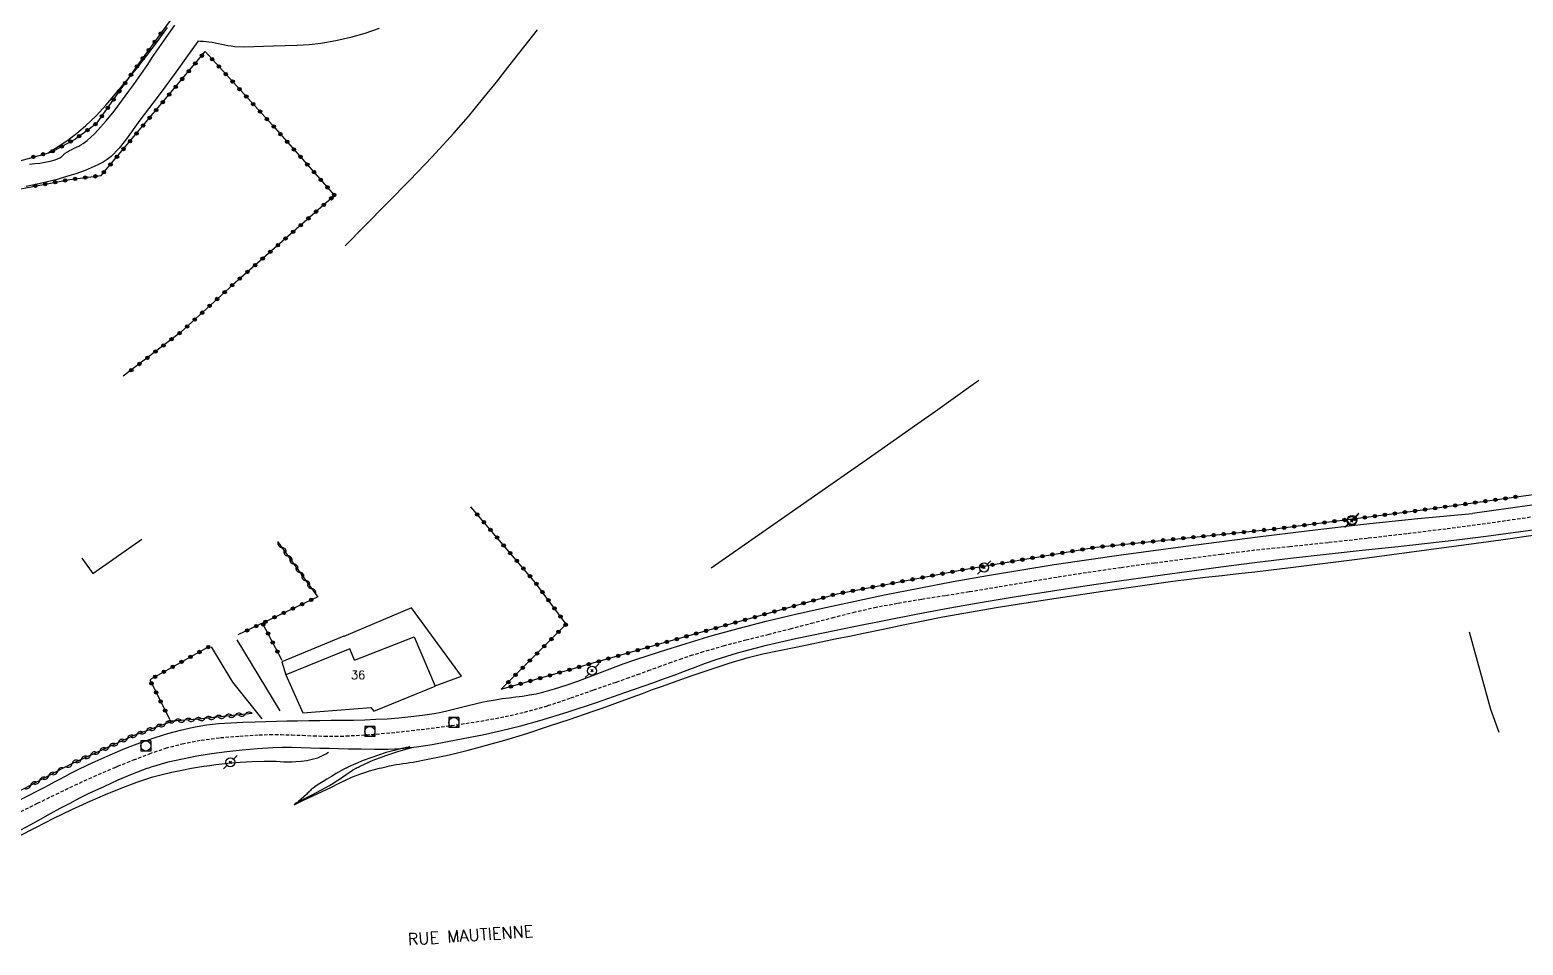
# Model space of a CAD drawing. Header units: millimetres. Extents: x 172000 to 173000, y 134000 to 135000.
# Drawn here: x 172559.2 to 172780, y 134644.9 to 134780.1 of the extents above; entities that cross this region are included whole.
import ezdxf
from ezdxf.enums import TextEntityAlignment as Align

# ---------------------------------------------------------------- set-up
doc = ezdxf.new("R2010")
doc.units = ezdxf.units.MM
doc.linetypes.add('DASHED', pattern=[0.75, 0.5, -0.25])
doc.layers.get('0').update_dxf_attribs({"linetype": 'CONTINUOUS'})
for name, color, linetype in [('W0001', 6, 'DASHED'), ('W0008', 7, 'CONTINUOUS'), ('W0017', 7, 'CONTINUOUS'), ('W0071', 7, 'CONTINUOUS'), ('W0101', 7, 'CONTINUOUS'), ('W0104', 1, 'CONTINUOUS'), ('W0211', 2, 'CONTINUOUS'), ('W0214', 2, 'CONTINUOUS'), ('W0310', 3, 'CONTINUOUS'), ('W0323', 7, 'CONTINUOUS'), ('W0330', 7, 'CONTINUOUS'), ('W0420', 7, 'CONTINUOUS'), ('W0473', 7, 'CONTINUOUS'), ('W0515', 5, 'CONTINUOUS'), ('W0989', 7, 'CONTINUOUS'), ('W0991', 7, 'CONTINUOUS')]:
    doc.layers.add(name, color=color, linetype=linetype)
doc.styles.get("Standard").update_dxf_attribs({"font": 'romans.shx', "width": 0.85})

# ---------------------------------------------------------------- blocks, each defined once
blk = doc.blocks.new('T473')
for p, q in [((-0.166667, 0.166667), (0.166667, -0.166667)), ((-0.166667, -0.166667), (0.166667, 0.166667)), ((0.500001, 0.500001), (1.000002, 1.000002)), ((-1.000002, -1.000002), (-0.500001, -0.500001))]:
    blk.add_line(p, q)
blk.add_ellipse((0, 0), major_axis=(0.471405, 0.471405), ratio=1, start_param=5.4977871438, end_param=11.780972451)
blk = doc.blocks.new('T420')
for p, q in [((0.75, 0.75), (-0.75, 0.75)), ((-0.75, 0.75), (-0.75, -0.75)), ((0.75, 0.75), (0.75, -0.75)), ((0.75, -0.75), (-0.75, -0.75))]:
    blk.add_line(p, q)
blk.add_ellipse((0, 0), major_axis=(-0.53, 0.53), ratio=1, start_param=3.926991, end_param=10.210176)
blk = doc.blocks.new('t323o')
at = {"color": 0, "linetype": 'Continuous'}
for radius in [0.25, 0.15]:
    blk.add_circle((0, 0), radius, dxfattribs=at)
blk = doc.blocks.new('t310o')
at = {"color": 0, "linetype": 'Continuous'}
for centre, start, end in [((-0.5, 0.38), 216.8699, 323.1304), ((0.5, -0.37), 36.8699, 143.1303)]:
    blk.add_arc(centre, 0.625, start, end, dxfattribs=at)

msp = doc.modelspace()

# ---------------------------------------------------------------- linework, layer by layer
at = {"layer": 'W0001'}
for points in [[(172571.51, 134671), (172571.7, 134671.08), (172571.88, 134671.15), (172572.07, 134671.23), (172572.25, 134671.3), (172574.58, 134672.24), (172576.93, 134673.15), (172579.32, 134673.97), (172581.75, 134674.62), (172584.57, 134675.16), (172587.42, 134675.53), (172590.28, 134675.76), (172593.13, 134675.93), (172594.74, 134675.98), (172596.35, 134675.98), (172597.96, 134675.93), (172599.57, 134675.87), (172601.18, 134675.8), (172602.79, 134675.75), (172604.4, 134675.74), (172606.01, 134675.78), (172609.71, 134676), (172613.41, 134676.32), (172617.1, 134676.74), (172620.78, 134677.22), (172623.69, 134677.63), (172626.61, 134678.1), (172629.51, 134678.64), (172632.39, 134679.29), (172635.83, 134680.26), (172639.23, 134681.39), (172642.6, 134682.58), (172645.96, 134683.75), (172647.54, 134684.3), (172649.1, 134684.86), (172650.67, 134685.43), (172652.23, 134686), (172653.79, 134686.57), (172655.37, 134687.12), (172656.94, 134687.65), (172658.53, 134688.16), (172661.8, 134689.1), (172665.09, 134689.96), (172668.39, 134690.79), (172671.68, 134691.62), (172674.78, 134692.43), (172677.87, 134693.25), (172680.98, 134694.04), (172684.1, 134694.75), (172687.6, 134695.42), (172691.12, 134696.01), (172694.65, 134696.55), (172698.17, 134697.11), (172702.54, 134697.84), (172706.91, 134698.57), (172711.28, 134699.29), (172715.65, 134699.97), (172720.58, 134700.69), (172725.51, 134701.36), (172730.44, 134702), (172735.38, 134702.63), (172740.6, 134703.29), (172745.46, 134703.78), (172751.3, 134704.39), (172757.13, 134705.03), (172762.95, 134705.71), (172768.78, 134706.42), (172773.21, 134707.01), (172777.63, 134707.63), (172782.05, 134708.27)], [(172556.58, 134663.94), (172560.39, 134665.83), (172563.14, 134667.18), (172565.91, 134668.51), (172568.69, 134669.79), (172571.51, 134671)]]:
    msp.add_lwpolyline(points, dxfattribs=at)
at = {"layer": 'W0008'}
for points in [[(172566.78, 134671), (172567.31, 134671.26), (172567.84, 134671.52), (172568.38, 134671.77), (172568.91, 134672.01), (172571.1, 134672.98), (172573.3, 134673.91), (172575.53, 134674.78), (172577.79, 134675.56), (172579.66, 134676.13), (172581.54, 134676.63), (172583.45, 134677.06), (172585.37, 134677.41), (172587.16, 134677.62), (172588.95, 134677.74), (172590.75, 134677.81), (172592.55, 134677.88), (172594.12, 134677.93), (172595.69, 134677.97), (172597.26, 134678), (172598.83, 134678.03), (172600.49, 134678.06), (172602.14, 134678.08), (172603.79, 134678.09), (172605.45, 134678.11), (172607.1, 134678.13), (172608.75, 134678.17), (172610.41, 134678.24), (172612.06, 134678.33), (172613.81, 134678.47), (172615.56, 134678.64), (172617.31, 134678.86), (172619.04, 134679.12), (172620.06, 134679.31), (172621.07, 134679.53), (172622.07, 134679.77), (172623.07, 134680.02), (172624.07, 134680.27), (172625.07, 134680.52), (172626.07, 134680.75), (172627.08, 134680.96), (172628.08, 134681.14), (172629.08, 134681.29), (172630.09, 134681.42), (172631.1, 134681.54), (172632.1, 134681.68), (172633.11, 134681.83), (172634.11, 134682.01), (172635.1, 134682.24), (172636.83, 134682.72), (172638.55, 134683.27), (172640.25, 134683.88), (172641.93, 134684.52), (172643.61, 134685.17), (172645.28, 134685.81), (172646.97, 134686.44), (172648.67, 134687.02), (172652.47, 134688.25), (172656.28, 134689.45), (172660.11, 134690.6), (172663.96, 134691.67), (172668.1, 134692.74), (172672.25, 134693.72), (172676.41, 134694.64), (172680.58, 134695.54), (172685.62, 134696.61), (172690.67, 134697.63), (172695.73, 134698.6), (172700.81, 134699.5), (172710.68, 134701.09), (172720.58, 134702.54), (172730.49, 134703.88), (172740.41, 134705.16), (172748.42, 134706.14), (172756.44, 134707.05), (172764.47, 134707.89), (172772.51, 134708.67)], [(172783.79, 134710.2), (172778.15, 134709.43), (172772.51, 134708.67)], [(172761.52, 134703.78), (172765.87, 134704.26), (172770.22, 134704.78), (172774.57, 134705.32), (172778.91, 134705.88), (172785.18, 134706.74)], [(172576.59, 134671), (172576.84, 134671.09), (172577.09, 134671.17), (172577.34, 134671.25), (172577.6, 134671.33), (172579.69, 134671.93), (172581.82, 134672.41), (172583.95, 134672.82), (172586.1, 134673.17), (172588.35, 134673.49), (172590.62, 134673.75), (172592.89, 134673.94), (172595.16, 134674.07), (172596.55, 134674.11), (172597.94, 134674.11), (172599.34, 134674.09), (172600.73, 134674.04), (172602.12, 134673.99), (172603.51, 134673.95), (172604.9, 134673.91), (172606.29, 134673.89), (172608.24, 134673.87), (172610.19, 134673.83), (172612.15, 134673.84), (172614.1, 134673.94), (172616.42, 134674.19), (172618.72, 134674.53), (172621.01, 134674.94), (172623.29, 134675.38), (172626.15, 134675.96), (172628.99, 134676.59), (172631.82, 134677.28), (172634.63, 134678.04), (172638.85, 134679.33), (172643.03, 134680.74), (172647.19, 134682.2), (172651.36, 134683.65), (172652.92, 134684.21), (172654.48, 134684.78), (172656.04, 134685.36), (172657.59, 134685.94), (172659.15, 134686.52), (172660.72, 134687.07), (172662.3, 134687.59), (172663.89, 134688.07), (172668.15, 134689.2), (172672.45, 134690.17), (172676.77, 134691.05), (172681.08, 134691.93), (172685.8, 134692.9), (172690.54, 134693.82), (172695.28, 134694.71), (172700.02, 134695.55), (172705.08, 134696.39), (172710.15, 134697.19), (172715.22, 134697.95), (172720.29, 134698.7), (172725.29, 134699.41), (172730.29, 134700.1), (172735.3, 134700.77), (172740.31, 134701.4), (172745.61, 134702.04), (172750.91, 134702.65), (172756.21, 134703.23), (172761.52, 134703.78)], [(172541.63, 134654.23), (172545.35, 134655.93), (172549.07, 134657.63), (172552.78, 134659.37), (172556.45, 134661.17), (172557.92, 134661.93), (172559.38, 134662.71), (172560.83, 134663.5), (172562.28, 134664.3), (172563.73, 134665.09), (172565.19, 134665.87), (172566.66, 134666.62), (172568.14, 134667.35), (172570.22, 134668.33), (172572.31, 134669.29), (172574.43, 134670.19), (172576.59, 134671)], [(172547.28, 134660.86), (172550.59, 134662.6), (172553.91, 134664.33), (172557.23, 134666.05), (172560.56, 134667.76), (172561.34, 134668.17), (172562.11, 134668.57), (172562.89, 134668.98), (172563.66, 134669.39), (172564.44, 134669.8), (172565.22, 134670.21), (172566, 134670.61), (172566.78, 134671)]]:
    msp.add_lwpolyline(points, dxfattribs=at)
at = {"layer": 'W0017'}
for points in [[(172593.59, 134678.32), (172589.25, 134683.73), (172586.12, 134688.93)], [(172589.84, 134689.99), (172596.22, 134679.51)]]:
    msp.add_lwpolyline(points, dxfattribs=at)
at = {"layer": 'W0071'}
for points in [[(172559.21, 134760.26), (172559.97, 134760.34), (172560.72, 134760.43), (172561.48, 134760.55), (172562.24, 134760.7), (172562.99, 134760.92), (172563.7, 134761.22), (172563.82, 134761.29), (172563.92, 134761.36), (172564.02, 134761.45), (172564.11, 134761.54), (172564.2, 134761.63), (172564.29, 134761.72), (172564.39, 134761.81), (172564.49, 134761.89), (172564.8, 134762.09), (172565.13, 134762.27), (172565.46, 134762.44), (172565.8, 134762.61), (172566.14, 134762.77), (172566.47, 134762.94), (172566.8, 134763.13), (172567.11, 134763.33), (172567.7, 134763.78), (172568.26, 134764.26), (172568.8, 134764.77), (172569.32, 134765.3), (172570.54, 134766.68), (172571.69, 134768.11), (172572.79, 134769.57), (172573.89, 134771.05), (172574.6, 134772.02), (172575.3, 134773.01), (172575.99, 134774.01), (172576.67, 134775.01), (172577.35, 134776.01), (172578.03, 134777.01), (172578.72, 134778.01), (172579.41, 134779), (172580.68, 134780.79)], [(172610.88, 134780.31), (172608.77, 134779.57), (172606.63, 134778.97), (172604.46, 134778.49), (172602.27, 134778.1), (172600.52, 134777.9), (172598.76, 134777.8), (172597, 134777.75), (172595.25, 134777.7), (172593.81, 134777.64), (172592.37, 134777.58), (172590.93, 134777.56), (172589.48, 134777.62), (172589.01, 134777.68), (172588.53, 134777.75), (172588.06, 134777.84), (172587.59, 134777.95), (172587.12, 134778.05), (172586.65, 134778.15), (172586.18, 134778.24), (172585.7, 134778.31), (172585.29, 134778.35), (172584.88, 134778.39), (172584.47, 134778.41), (172584.06, 134778.42)], [(172584.06, 134778.39), (172583.2, 134777.17), (172582.33, 134775.95), (172581.45, 134774.74), (172580.57, 134773.53), (172579.33, 134771.83), (172578.08, 134770.13), (172576.81, 134768.44), (172575.53, 134766.77), (172574.53, 134765.4), (172573.54, 134763.99), (172572.47, 134762.64), (172571.26, 134761.41), (172570.69, 134760.96), (172570.07, 134760.56), (172569.42, 134760.22), (172568.77, 134759.9), (172567.44, 134759.33), (172566.07, 134758.84), (172564.69, 134758.42), (172563.3, 134758.02), (172561.01, 134757.45), (172558.69, 134756.97)], [(172607.48, 134671), (172607.65, 134671.1), (172607.83, 134671.19), (172608, 134671.28), (172608.18, 134671.37), (172610.01, 134672.19), (172611.87, 134672.91), (172613.78, 134673.54), (172615.71, 134674.05)], [(172598.4, 134665.8), (172599.71, 134666.43), (172601.01, 134667.08), (172602.29, 134667.77), (172603.56, 134668.47), (172604.06, 134668.77), (172604.55, 134669.09), (172605.03, 134669.41), (172605.51, 134669.74), (172605.99, 134670.07), (172606.48, 134670.39), (172606.97, 134670.71), (172607.48, 134671)]]:
    msp.add_lwpolyline(points, dxfattribs=at)
at = {"layer": 'W0101'}
for points in [[(172607.24, 134686.97), (172616.08, 134690.4), (172619.19, 134683.14)], [(172607.24, 134686.97), (172606.54, 134688.65), (172597.08, 134684.8)], [(172597.08, 134684.8), (172599.62, 134679.2)], [(172599.62, 134679.2), (172609.67, 134679.97), (172610.09, 134679.43), (172619.19, 134683.14)]]:
    msp.add_lwpolyline(points, dxfattribs=at)
at = {"layer": 'W0104'}
for points in [[(172623.05, 134684.61), (172615.68, 134694.72), (172605.68, 134690.47), (172605.68, 134690.5), (172596.51, 134686.72), (172597.11, 134684.8), (172597.08, 134684.8)], [(172619.19, 134683.17), (172623.05, 134684.61)], [(172619.19, 134683.14), (172619.19, 134683.17)]]:
    msp.add_lwpolyline(points, dxfattribs=at)
at = {"layer": 'W0211'}
for points in [[(172562.01, 134761.99), (172563.45, 134762.87), (172564.84, 134763.82), (172566.18, 134764.84), (172567.47, 134765.93), (172569.04, 134767.43), (172570.52, 134769.02), (172571.93, 134770.67), (172573.32, 134772.32), (172574.96, 134774.31), (172576.55, 134776.32), (172578.1, 134778.37), (172579.58, 134780.47)], [(172605.88, 134748.18), (172608.73, 134751.11), (172612.08, 134754.5), (172615.42, 134757.89), (172618.73, 134761.33), (172621.94, 134764.84), (172624.08, 134767.32), (172626.17, 134769.85), (172628.22, 134772.4), (172630.24, 134774.98), (172632.26, 134777.56), (172634.31, 134780.11)], [(172659.96, 134700.63), (172667.62, 134705.94), (172675.27, 134711.26), (172682.91, 134716.59), (172690.54, 134721.94), (172693.16, 134723.79), (172695.77, 134725.65), (172698.38, 134727.51), (172699.54, 134728.34)], [(172694.24, 134693.38), (172702.11, 134694.74), (172710, 134696), (172717.9, 134697.18), (172725.81, 134698.3), (172728.23, 134698.63), (172730.66, 134698.94), (172733.08, 134699.22), (172735.51, 134699.5), (172737.94, 134699.78), (172740.37, 134700.05), (172742.79, 134700.33), (172745.22, 134700.63), (172750.35, 134701.27), (172755.49, 134701.92), (172760.62, 134702.58), (172765.75, 134703.27), (172771.23, 134704.01), (172776.71, 134704.76), (172782.18, 134705.53)], [(172610.92, 134671), (172611.3, 134671.09), (172611.68, 134671.18), (172612.06, 134671.27), (172612.44, 134671.35), (172612.93, 134671.45), (172613.42, 134671.54), (172613.92, 134671.62), (172614.41, 134671.7), (172614.91, 134671.77), (172615.41, 134671.84), (172615.9, 134671.92), (172616.39, 134672.01), (172617.86, 134672.29), (172619.33, 134672.59), (172620.8, 134672.9), (172622.26, 134673.23), (172624.07, 134673.68), (172625.87, 134674.15), (172627.67, 134674.64), (172629.46, 134675.16), (172632.7, 134676.16), (172635.93, 134677.2), (172639.15, 134678.27), (172642.36, 134679.37), (172643.85, 134679.89), (172645.34, 134680.43), (172646.83, 134680.97), (172648.31, 134681.52), (172649.8, 134682.07), (172651.28, 134682.62), (172652.77, 134683.15), (172654.26, 134683.68), (172657.04, 134684.65), (172659.82, 134685.62), (172662.62, 134686.54), (172665.44, 134687.37), (172667.61, 134687.91), (172669.8, 134688.37), (172672, 134688.8), (172674.19, 134689.24), (172676.26, 134689.68), (172678.33, 134690.11), (172680.41, 134690.54), (172682.48, 134690.97), (172685.42, 134691.58), (172688.36, 134692.18), (172691.3, 134692.78), (172694.24, 134693.38)], [(172583.15, 134671), (172584.05, 134671.15), (172584.95, 134671.29), (172585.85, 134671.42), (172586.76, 134671.54), (172588.54, 134671.75), (172590.33, 134671.9), (172592.12, 134672), (172593.91, 134672.06), (172594.5, 134672.07), (172595.08, 134672.06), (172595.66, 134672.03), (172596.24, 134672), (172596.82, 134671.97), (172597.4, 134671.96), (172597.98, 134671.96), (172598.56, 134671.99), (172599.38, 134672.07), (172600.2, 134672.17), (172601.01, 134672.33), (172601.81, 134672.56), (172602.22, 134672.72), (172602.63, 134672.92), (172603.01, 134673.14), (172603.38, 134673.4)], [(172557.5, 134660.93), (172560.14, 134662.27), (172562.79, 134663.61), (172565.46, 134664.91), (172568.17, 134666.14), (172570.44, 134667.12), (172572.73, 134668.08), (172575.05, 134668.96), (172577.41, 134669.72), (172578.83, 134670.1), (172580.26, 134670.44), (172581.7, 134670.74), (172583.15, 134671)], [(172598.33, 134665.61), (172599.7, 134666.27), (172601.08, 134666.93), (172602.46, 134667.59), (172603.84, 134668.23), (172604.88, 134668.73), (172605.92, 134669.23), (172606.97, 134669.72), (172608.05, 134670.14), (172608.76, 134670.39), (172609.47, 134670.61), (172610.2, 134670.81), (172610.92, 134671)]]:
    msp.add_lwpolyline(points, dxfattribs=at)
at = {"layer": 'W0214'}
for points in [[(172615.43, 134674.17), (172614.26, 134673.92), (172613.1, 134673.63), (172611.94, 134673.31), (172610.8, 134672.95), (172609.65, 134672.55), (172608.51, 134672.13), (172607.38, 134671.66), (172606.28, 134671.16), (172606.2, 134671.12), (172606.12, 134671.08), (172606.04, 134671.04), (172605.96, 134671)], [(172605.96, 134671), (172605.24, 134670.62), (172604.53, 134670.21), (172603.83, 134669.79), (172603.13, 134669.37), (172602.62, 134669.06), (172602.1, 134668.74), (172601.6, 134668.42), (172601.11, 134668.06), (172600.98, 134667.96), (172600.86, 134667.85), (172600.74, 134667.73), (172600.62, 134667.62), (172600.5, 134667.5), (172600.39, 134667.38), (172600.27, 134667.27), (172600.15, 134667.15), (172599.75, 134666.79), (172599.36, 134666.43), (172598.96, 134666.07), (172598.56, 134665.71)]]:
    msp.add_lwpolyline(points, dxfattribs=at)
at = {"layer": 'W0310'}
for points in [[(172595.87, 134704.51), (172601.8, 134696.31)], [(172592.1, 134679.11), (172584.1, 134678.24), (172580.31, 134677.97), (172580.33, 134677.97), (172574.54, 134675.81), (172565.53, 134671.71), (172564.16, 134671)], [(172564.16, 134671), (172553.24, 134665.29), (172541.89, 134659.84)]]:
    msp.add_lwpolyline(points, dxfattribs=at)
at = {"layer": 'W0323'}
for points in [[(172521.65, 134753.16), (172537.76, 134756.89), (172550.14, 134758.99), (172557.43, 134760.68), (172562.38, 134762.05), (172565.87, 134763.93), (172569.22, 134766.38), (172575.34, 134775.1), (172581.35, 134783.3), (172585.14, 134789.6)], [(172511.52, 134747.33), (172527.22, 134750.5), (172541.66, 134753.38), (172555.78, 134756.25), (172565.16, 134757.99), (172569.8, 134758.58), (172585.18, 134776.89)], [(172585.18, 134776.89), (172595.1, 134766.04), (172604.3, 134755.65)], [(172604.3, 134755.65), (172589.24, 134742.44), (172581.58, 134735.45), (172573.05, 134728.92)], [(172628.93, 134682.67), (172653.72, 134689.76), (172678.6, 134696.79), (172697.31, 134700.36), (172716.85, 134703.67), (172742.91, 134706.33), (172764.46, 134709.07), (172791.78, 134712.89), (172821.55, 134717.29)], [(172634.02, 134698.41), (172624.43, 134709.65)], [(172628.93, 134682.67), (172638.53, 134692.29), (172634.02, 134698.41)], [(172601.8, 134696.34), (172590.02, 134690.73)], [(172596.54, 134686.91), (172593.64, 134692.45)], [(172585.88, 134689.06), (172576.97, 134684.08), (172579.93, 134678.19)]]:
    msp.add_lwpolyline(points, dxfattribs=at)
at = {"layer": 'W0330'}
msp.add_lwpolyline([(172772.05, 134691.14), (172775.2, 134679.76), (172776.42, 134676.32)], dxfattribs=at)
at = {"layer": 'W0515'}
for points in [[(172568.54, 134699.76), (172575.79, 134704.84)], [(172566.93, 134702.04), (172568.54, 134699.76)]]:
    msp.add_lwpolyline(points, dxfattribs=at)

# ---------------------------------------------------------------- block references
at = {"layer": 'W0310'}
for p, rotation in [((172596.53, 134703.61), 305.8511766409644), ((172597.4, 134702.39), 305.8511766409644), ((172598.28, 134701.18), 305.8511766409644), ((172599.16, 134699.96), 305.8511766409644), ((172600.04, 134698.74), 305.8511766409644), ((172600.92, 134697.53), 305.8511766409644), ((172577.87, 134677.05), 200.4551419096883), ((172579.28, 134677.58), 200.4551419096883), ((172580.65, 134677.99), 184.1296046180276), ((172582.15, 134678.1), 184.1296046180276), ((172583.64, 134678.21), 184.1296046180276), ((172585.14, 134678.36), 186.1529461607923), ((172586.63, 134678.52), 186.1529461607923), ((172588.12, 134678.68), 186.1529461607923), ((172589.61, 134678.84), 186.1529461607923), ((172591.1, 134679), 186.1529461607923), ((172572.31, 134674.8), 204.4324626806598), ((172573.68, 134675.42), 204.4324626806598), ((172575.06, 134676), 200.4551419096883), ((172576.47, 134676.53), 200.4551419096883), ((172566.85, 134672.32), 204.4324626806598), ((172568.22, 134672.94), 204.4324626806598), ((172569.58, 134673.56), 204.4324626806598), ((172570.95, 134674.18), 204.4324626806598), ((172562.03, 134669.89), 207.5924691318189), ((172563.36, 134670.58), 207.5924691318189), ((172565.49, 134671.69), 207.5924691320776), ((172559.37, 134668.5), 207.5924691318189), ((172560.7, 134669.19), 207.5924691318189)]:
    msp.add_blockref('t310o', p, dxfattribs=dict(at, rotation=rotation))
at = {"layer": 'W0323'}
for p, rotation in [((172578.61, 134779.55), 53.75707412773986), ((172576.83, 134777.13), 53.75707412773986), ((172577.72, 134778.34), 53.75707412773986), ((172584.68, 134776.3), 49.96805306116021), ((172575.07, 134774.71), 54.94103624885756), ((172575.95, 134775.92), 53.75707412773986), ((172582.75, 134774), 49.96805306116021), ((172583.71, 134775.15), 49.96805306116021), ((172586.19, 134775.79), 312.4427196216192), ((172587.2, 134774.68), 312.4427196216192), ((172573.34, 134772.25), 54.94103624885756), ((172574.2, 134773.48), 54.94103624885756), ((172581.78, 134772.85), 49.96805306116021), ((172588.21, 134773.57), 312.4427196216192), ((172589.23, 134772.47), 312.4427196216192), ((172571.62, 134769.8), 54.94103624885756), ((172572.48, 134771.03), 54.94103624885756), ((172579.85, 134770.55), 49.96805306116021), ((172580.82, 134771.7), 49.96805306116021), ((172590.24, 134771.36), 312.4427196216192), ((172591.25, 134770.25), 312.4427196216192), ((172569.9, 134767.34), 54.94103624885756), ((172570.76, 134768.57), 54.94103624885756), ((172577.92, 134768.26), 49.96805306116021), ((172578.89, 134769.41), 49.96805306116021), ((172592.26, 134769.15), 312.4427196216192), ((172593.28, 134768.04), 312.4427196216192), ((172567.75, 134765.3), 36.11692340821017), ((172568.96, 134766.19), 36.11692340821017), ((172575.99, 134765.96), 49.96805306116021), ((172576.96, 134767.11), 49.96805306116021), ((172594.29, 134766.93), 312.4427196216192), ((172595.3, 134765.82), 311.5241774054073), ((172565.28, 134763.61), 28.30956101860107), ((172566.54, 134764.42), 36.11692340821017), ((172574.06, 134763.66), 49.96805306116021), ((172575.03, 134764.81), 49.96805306116021), ((172596.29, 134764.7), 311.5241774054073), ((172597.29, 134763.58), 311.5241774054073), ((172559.77, 134761.33), 15.44476144917516), ((172561.21, 134761.73), 15.44476144917516), ((172562.63, 134762.19), 28.30956101860107), ((172563.96, 134762.9), 28.30956101860107), ((172572.13, 134761.37), 49.96805306116021), ((172573.1, 134762.51), 49.96805306116021), ((172598.28, 134762.45), 311.5241774054073), ((172599.27, 134761.33), 311.5241774054073), ((172570.2, 134759.07), 49.96805306116021), ((172571.17, 134760.22), 49.96805306116021), ((172600.27, 134760.21), 311.5241774054073), ((172601.26, 134759.08), 311.5241774054073), ((172560.06, 134757.05), 10.493446007263), ((172561.53, 134757.32), 10.493446007263), ((172563.01, 134757.59), 10.493446007263), ((172564.48, 134757.87), 10.493446007263), ((172565.96, 134758.09), 7.261814607312592), ((172567.45, 134758.28), 7.261814607312592), ((172568.94, 134758.47), 7.261814607312592), ((172602.26, 134757.96), 311.5241774054073), ((172603.25, 134756.84), 311.5241774054073), ((172602.69, 134754.24), 221.2421512853949), ((172603.82, 134755.22), 221.2421512853949), ((172604.25, 134755.71), 311.5241774054073), ((172600.43, 134752.26), 221.2421512853949), ((172601.56, 134753.25), 221.2421512853949), ((172598.18, 134750.28), 221.2421512853949), ((172599.31, 134751.27), 221.2421512853949), ((172595.92, 134748.3), 221.2421512853949), ((172597.05, 134749.29), 221.2421512853949), ((172592.54, 134745.34), 221.2421512853949), ((172593.67, 134746.32), 221.2421512853949), ((172594.8, 134747.31), 221.2421512853949), ((172590.28, 134743.36), 221.2421512853949), ((172591.41, 134744.35), 221.2421512853949), ((172588.05, 134741.36), 222.4082618141617), ((172589.16, 134742.37), 222.4082618141617), ((172585.83, 134739.33), 222.4082618141617), ((172586.94, 134740.34), 222.4082618141617), ((172583.62, 134737.31), 222.4082618141617), ((172584.73, 134738.32), 222.4082618141617), ((172580.2, 134734.39), 217.4399265009612), ((172581.39, 134735.3), 217.4399265009612), ((172582.51, 134736.3), 222.4082618141617), ((172577.82, 134732.57), 217.4399265009612), ((172579.01, 134733.48), 217.4399265009612), ((172574.25, 134729.83), 217.4399265009612), ((172575.44, 134730.74), 217.4399265009612), ((172576.63, 134731.65), 217.4399265009612), ((172771.47, 134710.05), 7.965044537994045), ((172772.95, 134710.26), 7.965044537994045), ((172774.44, 134710.47), 7.965044537994045), ((172775.92, 134710.68), 7.965044537994045), ((172777.41, 134710.88), 7.965044537994045), ((172778.89, 134711.09), 7.965044537994045), ((172625.4, 134708.51), 130.4938300025738), ((172755.11, 134707.88), 7.259807374990909), ((172756.6, 134708.07), 7.259807374990909), ((172758.09, 134708.26), 7.259807374990909), ((172759.57, 134708.45), 7.259807374990909), ((172761.06, 134708.64), 7.259807374990909), ((172762.55, 134708.83), 7.259807374990909), ((172764.04, 134709.02), 7.259807374990909), ((172765.52, 134709.22), 7.965044537994045), ((172767.01, 134709.43), 7.965044537994045), ((172768.49, 134709.64), 7.965044537994045), ((172769.98, 134709.84), 7.965044537994045), ((172626.38, 134707.37), 130.4938300025738), ((172627.35, 134706.23), 130.4938300025738), ((172735.74, 134705.6), 5.816795049492716), ((172737.24, 134705.75), 5.816795049492716), ((172738.73, 134705.9), 5.816795049492716), ((172740.22, 134706.05), 5.816795049492716), ((172741.71, 134706.21), 5.816795049492716), ((172743.21, 134706.36), 7.259807374990909), ((172744.69, 134706.55), 7.259807374990909), ((172746.18, 134706.74), 7.259807374990909), ((172747.67, 134706.93), 7.259807374990909), ((172749.16, 134707.12), 7.259807374990909), ((172750.65, 134707.31), 7.259807374990909), ((172752.13, 134707.5), 7.259807374990909), ((172753.62, 134707.69), 7.259807374990909), ((172628.32, 134705.09), 130.4938300025738), ((172629.3, 134703.94), 130.4938300025738), ((172716.35, 134703.59), 9.617263922210013), ((172717.84, 134703.77), 5.816795049492716), ((172719.33, 134703.93), 5.816795049492716), ((172720.82, 134704.08), 5.816795049492716), ((172722.31, 134704.23), 5.816795049492716), ((172723.81, 134704.38), 5.816795049492716), ((172725.3, 134704.53), 5.816795049492716), ((172726.79, 134704.69), 5.816795049492716), ((172728.28, 134704.84), 5.816795049492716), ((172729.78, 134704.99), 5.816795049492716), ((172731.27, 134705.14), 5.816795049492716), ((172732.76, 134705.29), 5.816795049492716), ((172734.25, 134705.45), 5.816795049492716), ((172630.27, 134702.8), 130.4938300025738), ((172631.25, 134701.66), 130.4938300025738), ((172703.04, 134701.33), 9.617263922210013), ((172704.52, 134701.58), 9.617263922210013), ((172706, 134701.83), 9.617263922210013), ((172707.48, 134702.08), 9.617263922210013), ((172708.96, 134702.33), 9.617263922210013), ((172710.43, 134702.59), 9.617263922210013), ((172711.91, 134702.84), 9.617263922210013), ((172713.39, 134703.09), 9.617263922210013), ((172714.87, 134703.34), 9.617263922210013), ((172632.22, 134700.52), 130.4938300025738), ((172633.19, 134699.38), 130.4938300025738), ((172691.23, 134699.2), 10.81975291094815), ((172692.7, 134699.48), 10.81975291094815), ((172694.18, 134699.76), 10.81975291094815), ((172695.65, 134700.04), 10.81975291094815), ((172697.12, 134700.33), 10.81975291094815), ((172698.6, 134700.58), 9.617263922210013), ((172700.08, 134700.83), 9.617263922210013), ((172701.56, 134701.08), 9.617263922210013), ((172634.14, 134698.25), 126.3859488039924), ((172635.03, 134697.04), 126.3859488039924), ((172679.44, 134696.95), 10.81975291094815), ((172680.92, 134697.23), 10.81975291094815), ((172682.39, 134697.51), 10.81975291094815), ((172683.86, 134697.79), 10.81975291094815), ((172685.34, 134698.07), 10.81975291094815), ((172686.81, 134698.36), 10.81975291094815), ((172688.28, 134698.64), 10.81975291094815), ((172689.76, 134698.92), 10.81975291094815), ((172598.14, 134694.6), 205.473348871024), ((172599.49, 134695.24), 205.473348871024), ((172600.85, 134695.89), 205.473348871024), ((172635.92, 134695.83), 126.3859488039924), ((172636.81, 134694.63), 126.3859488039924), ((172670.77, 134694.57), 15.76419543130859), ((172672.21, 134694.98), 15.76419543130859), ((172673.65, 134695.39), 15.76419543130859), ((172675.1, 134695.8), 15.76419543130859), ((172676.54, 134696.2), 15.76419543130859), ((172677.98, 134696.61), 15.76419543130859), ((172594.08, 134692.66), 205.473348871024), ((172595.43, 134693.31), 205.473348871024), ((172596.79, 134693.95), 205.473348871024), ((172637.7, 134693.42), 126.3859488039924), ((172663.55, 134692.54), 15.76419543130859), ((172664.99, 134692.94), 15.76419543130859), ((172666.44, 134693.35), 15.76419543130859), ((172667.88, 134693.76), 15.76419543130859), ((172669.32, 134694.17), 15.76419543130859), ((172591.37, 134691.37), 205.473348871024), ((172592.72, 134692.02), 205.473348871024), ((172593.76, 134692.23), 117.621641026538), ((172594.46, 134690.9), 117.621641026538), ((172636.35, 134690.1), 45.05660753245042), ((172637.4, 134691.16), 45.05660753245042), ((172638.46, 134692.22), 45.05660753245042), ((172656.33, 134690.5), 15.76419543130859), ((172657.77, 134690.91), 15.76419543130859), ((172659.22, 134691.31), 15.76419543130859), ((172660.66, 134691.72), 15.76419543130859), ((172662.1, 134692.13), 15.76419543130859), ((172584.31, 134688.18), 209.1788968551035), ((172585.62, 134688.91), 209.1788968551035), ((172595.15, 134689.57), 117.621641026538), ((172595.85, 134688.24), 117.621641026538), ((172634.23, 134687.97), 45.05660753245042), ((172635.29, 134689.04), 45.05660753245042), ((172647.67, 134688.03), 15.97621484522056), ((172649.12, 134688.45), 15.97621484522056), ((172650.56, 134688.86), 15.97621484522056), ((172652, 134689.27), 15.97621484522056), ((172653.44, 134689.68), 15.97621484522056), ((172654.89, 134690.09), 15.76419543130859), ((172580.38, 134685.99), 209.1788968551035), ((172581.69, 134686.72), 209.1788968551035), ((172583, 134687.45), 209.1788968551035), ((172632.11, 134685.85), 45.05660753245042), ((172633.17, 134686.91), 45.05660753245042), ((172640.46, 134685.97), 15.97621484522056), ((172641.91, 134686.38), 15.97621484522056), ((172643.35, 134686.79), 15.97621484522056), ((172644.79, 134687.21), 15.97621484522056), ((172646.23, 134687.62), 15.97621484522056), ((172577.23, 134683.55), 296.6932902960251), ((172577.76, 134684.53), 209.1788968551035), ((172579.07, 134685.26), 209.1788968551035), ((172629.99, 134683.73), 45.05660753245042), ((172631.05, 134684.79), 45.05660753245042), ((172631.81, 134683.49), 15.97621484522056), ((172633.25, 134683.9), 15.97621484522056), ((172634.7, 134684.32), 15.97621484522056), ((172636.14, 134684.73), 15.97621484522056), ((172637.58, 134685.14), 15.97621484522056), ((172639.02, 134685.56), 15.97621484522056), ((172577.91, 134682.21), 296.6932902960251), ((172630.37, 134683.08), 15.97621484522056), ((172578.58, 134680.87), 296.6932902960251), ((172579.25, 134679.53), 296.6932902960251)]:
    msp.add_blockref('t323o', p, dxfattribs=dict(at, rotation=rotation))
at = {"layer": 'W0420'}
for p in [(172609.52, 134676.44), (172621.94, 134677.76), (172576.4, 134674.3)]:
    msp.add_blockref('T420', p, dxfattribs=at)
at = {"layer": 'W0473'}
for p in [(172754.68, 134707.56), (172754.74, 134707.71), (172700.33, 134700.67), (172642.37, 134685.42), (172588.89, 134671.9)]:
    msp.add_blockref('T473', p, dxfattribs=at)

# ---------------------------------------------------------------- texts
at = {"layer": 'W0989'}
msp.add_text('RUE MAUTIENNE', height=1.75, rotation=3.8438, dxfattribs=at).set_placement((172615.17, 134644.85))
at = {"layer": 'W0991'}
msp.add_text('36', height=1.25, dxfattribs=at).set_placement((172607.78, 134684.8), align=Align.MIDDLE_CENTER)

doc.saveas('drawing.dxf')
